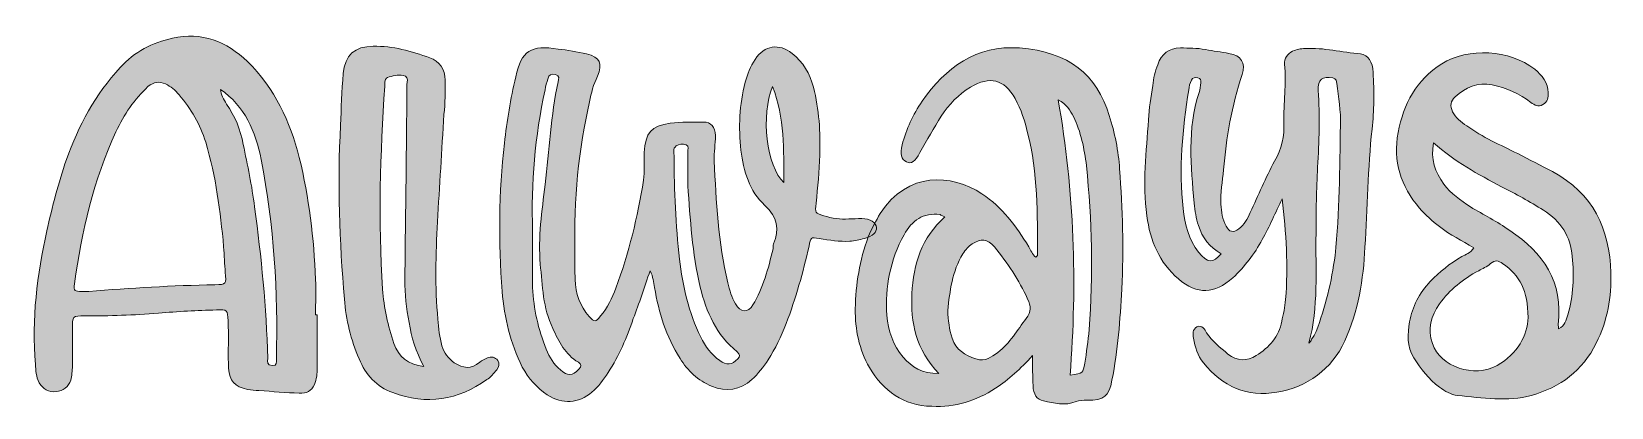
# Model space of a CAD drawing. Header units: inches. Extents: x 224 to 856, y -928 to -150.
# Drawn here: x 338.4 to 741, y -246.1 to -150.5 of the extents above; entities that cross this region are included whole.
import ezdxf

# ---------------------------------------------------------------- set-up
doc = ezdxf.new("R2010")
doc.units = ezdxf.units.IN
doc.header["$MEASUREMENT"] = 0
doc.layers.add('Layer 1', color=7, linetype='Continuous')

# ---------------------------------------------------------------- blocks, each defined once
blk = doc.blocks.new('block 7')
at = {"layer": 'Layer 1', "true_color": 0x040404}
h = blk.add_hatch(color=18, dxfattribs=at)
h.dxf.hatch_style = 2
edge = h.paths.add_edge_path()
edge.add_spline(control_points=[(411.2, -236.14), (411.2, -237.53), (411.06, -238.92), (410.5, -240.3), (409.67, -241.97), (408.56, -242.66), (406.62, -242.52), (403.29, -242.38), (399.83, -242.11), (396.36, -241.83), (395.39, -241.83), (394.42, -241.69), (393.45, -241.55), (390.12, -240.86), (388.87, -239.47), (388.59, -236.14), (388.46, -232.82), (388.59, -229.63), (388.59, -226.44), (388.46, -225.61), (388.46, -224.91), (388.46, -224.08), (388.32, -221.31), (388.32, -221.17), (385.54, -221.31), (380.55, -221.45), (375.7, -221.72), (370.71, -222.14), (364.47, -222.69), (358.23, -222.83), (351.99, -222.83), (348.8, -222.83), (348.8, -222.83), (348.8, -226.3), (348.8, -229.35), (348.8, -232.54), (348.8, -235.59), (348.8, -236.84), (348.66, -238.09), (348.39, -239.19), (347.83, -240.86), (346.44, -241.97), (344.64, -242.11), (342.7, -242.38), (341.31, -241.41), (340.34, -239.89), (339.51, -238.36), (339.51, -236.7), (339.37, -235.17), (338.4, -223.66), (339.79, -212.3), (342.29, -201.2), (343.67, -195.1), (345.2, -189), (347.28, -183.04), (350.33, -174.44), (354.63, -166.4), (361, -159.61), (364.61, -155.59), (369.18, -153.23), (374.31, -152.12), (381.8, -150.46), (388.04, -152.95), (393.45, -158.08), (400.38, -164.88), (404.26, -173.33), (406.62, -182.49), (409.12, -192.75), (410.36, -203.14), (410.78, -213.54), (410.92, -216.59), (410.78, -219.51), (410.78, -222.56), (410.92, -222.56), (411.06, -222.56), (411.2, -222.56), (411.2, -227.13), (411.2, -231.57), (411.2, -236.14)], knot_values=[0, 0, 0, 0, 1, 1, 1, 2, 2, 2, 3, 3, 3, 4, 4, 4, 5, 5, 5, 6, 6, 6, 7, 7, 7, 8, 8, 8, 9, 9, 9, 10, 10, 10, 11, 11, 11, 12, 12, 12, 13, 13, 13, 14, 14, 14, 15, 15, 15, 16, 16, 16, 17, 17, 17, 18, 18, 18, 19, 19, 19, 20, 20, 20, 21, 21, 21, 22, 22, 22, 23, 23, 23, 24, 24, 24, 25, 25, 25, 26, 26, 26, 26], degree=3, periodic=1)
edge = h.paths.add_edge_path()
edge.add_spline(control_points=[(387.76, -211.74), (387.62, -209.8), (387.49, -207.44), (387.35, -205.22), (386.52, -196.21), (385.41, -187.34), (382.77, -178.6), (381.38, -174.03), (379.03, -170.15), (375.98, -166.54), (375.01, -165.29), (373.9, -164.46), (372.51, -163.77), (370.85, -163.07), (369.6, -163.21), (368.07, -164.46), (364.61, -167.65), (361.97, -171.53), (359.89, -175.97), (354.21, -188.17), (351.16, -201.34), (349.36, -214.65), (349.08, -216.59), (349.36, -216.59), (351.3, -216.59), (351.85, -216.59), (352.41, -216.59), (352.96, -216.59), (363.64, -215.76), (374.31, -215.07), (385.13, -214.93), (388.04, -214.79), (388.04, -214.79), (387.76, -211.74)], knot_values=[0, 0, 0, 0, 1, 1, 1, 2, 2, 2, 3, 3, 3, 4, 4, 4, 5, 5, 5, 6, 6, 6, 7, 7, 7, 8, 8, 8, 9, 9, 9, 10, 10, 10, 11, 11, 11, 11], degree=3, periodic=1)
edge = h.paths.add_edge_path()
edge.add_spline(control_points=[(400.8, -233.79), (401.21, -216.73), (400.24, -199.82), (396.91, -183.04), (395.53, -175.83), (392.75, -169.45), (386.52, -165.15), (386.65, -166.54), (387.35, -167.65), (388.04, -168.9), (390.26, -171.95), (391.64, -175.41), (392.34, -179.16), (393.45, -184.43), (394.56, -189.7), (395.25, -195.1), (396.91, -207.86), (398.3, -220.61), (398.58, -233.65), (398.58, -234.48), (398.3, -235.45), (399.69, -235.45), (401.07, -235.59), (400.8, -234.62), (400.8, -233.79)], knot_values=[0, 0, 0, 0, 1, 1, 1, 2, 2, 2, 3, 3, 3, 4, 4, 4, 5, 5, 5, 6, 6, 6, 7, 7, 7, 8, 8, 8, 8], degree=3, periodic=1)
h = blk.add_hatch(color=18, dxfattribs=at)
h.dxf.hatch_style = 2
edge = h.paths.add_edge_path()
edge.add_spline(control_points=[(441.84, -198.85), (441.42, -207.17), (441.14, -215.48), (441.98, -223.66), (442.11, -226.02), (442.39, -228.24), (442.95, -230.46), (443.5, -232.26), (444.61, -233.65), (446.13, -234.76), (448.35, -236.14), (450.43, -236.56), (452.65, -234.62), (453.21, -234.2), (453.9, -233.79), (454.59, -233.51), (455.56, -233.23), (456.53, -233.23), (457.23, -234.2), (457.78, -235.03), (457.5, -235.87), (456.95, -236.56), (456.12, -237.53), (455.42, -238.5), (454.45, -239.06), (447.11, -244.32), (439.06, -245.57), (430.47, -242.38), (426.31, -240.86), (423.53, -237.81), (421.87, -233.79), (419.79, -228.93), (418.54, -223.8), (418.13, -218.54), (416.88, -203.84), (416.32, -189.14), (417.16, -174.31), (417.3, -170.01), (417.43, -165.57), (417.85, -161.13), (418.27, -156.42), (420.76, -154.2), (425.48, -154.2), (430.47, -154.06), (435.18, -155.45), (439.9, -157.11), (442.39, -157.94), (443.78, -160.02), (443.78, -162.8), (443.92, -165.71), (443.78, -168.62), (443.5, -171.53), (442.95, -180.68), (442.39, -189.83), (441.84, -198.85)], knot_values=[0, 0, 0, 0, 1, 1, 1, 2, 2, 2, 3, 3, 3, 4, 4, 4, 5, 5, 5, 6, 6, 6, 7, 7, 7, 8, 8, 8, 9, 9, 9, 10, 10, 10, 11, 11, 11, 12, 12, 12, 13, 13, 13, 14, 14, 14, 15, 15, 15, 16, 16, 16, 17, 17, 17, 18, 18, 18, 18], degree=3, periodic=1)
edge = h.paths.add_edge_path()
edge.add_spline(control_points=[(434.63, -224.5), (433.93, -220.89), (433.52, -217.29), (433.52, -213.68), (433.66, -202.31), (433.79, -191.08), (433.93, -179.71), (433.93, -174.44), (434.07, -169.18), (434.07, -163.91), (434.07, -163.21), (434.49, -162.24), (433.66, -161.83), (432.27, -161.27), (430.88, -161.69), (429.5, -161.97), (428.25, -162.24), (428.53, -163.49), (428.39, -164.32), (427.28, -181.52), (426.72, -198.71), (427.83, -216.04), (428.25, -220.75), (429.22, -225.33), (430.74, -229.9), (431.99, -233.23), (434.21, -235.17), (438.37, -235.73), (436.29, -231.85), (435.18, -228.24), (434.63, -224.5)], knot_values=[0, 0, 0, 0, 1, 1, 1, 2, 2, 2, 3, 3, 3, 4, 4, 4, 5, 5, 5, 6, 6, 6, 7, 7, 7, 8, 8, 8, 9, 9, 9, 10, 10, 10, 10], degree=3, periodic=1)
h = blk.add_hatch(color=18, dxfattribs=at)
h.dxf.hatch_style = 2
edge = h.paths.add_edge_path()
edge.add_spline(control_points=[(491.75, -223.53), (490.09, -228.38), (488.15, -232.95), (485.37, -237.25), (484.13, -239.06), (482.88, -240.86), (481.21, -242.25), (477.75, -245.16), (473.73, -245.43), (469.84, -242.94), (467.21, -241.14), (464.99, -238.78), (463.47, -235.87), (460.42, -229.77), (458.89, -223.39), (458.34, -216.59), (457.37, -203.98), (457.5, -191.5), (458.89, -178.88), (459.58, -173.2), (460.42, -167.65), (461.8, -161.97), (463.19, -155.31), (465.69, -153.79), (472.62, -154.89), (474.98, -155.17), (477.47, -155.59), (479.83, -156.14), (483.29, -156.97), (483.99, -158.64), (482.6, -161.83), (480.66, -165.99), (480.24, -170.56), (479.27, -175), (476.78, -187.75), (476.64, -200.65), (476.92, -213.54), (477.05, -217.15), (478.16, -220.34), (480.52, -222.97), (481.91, -224.5), (482.19, -224.5), (483.43, -222.83), (485.24, -220.75), (486.34, -218.26), (487.32, -215.76), (490.64, -206.89), (492.86, -197.6), (494.39, -188.31), (494.66, -185.95), (494.53, -183.59), (494.53, -181.24), (494.8, -176.25), (496.33, -174.44), (501.18, -173.75), (503.95, -173.47), (506.87, -173.47), (509.64, -173.47), (511.58, -173.47), (512.69, -174.72), (512.69, -176.94), (512.69, -179.02), (512.27, -181.24), (512.41, -183.32), (512.83, -193.72), (513.38, -204.12), (515.88, -214.38), (516.29, -216.32), (516.85, -218.12), (517.82, -219.78), (519.07, -222), (521.01, -222.14), (522.26, -220.06), (524.89, -215.62), (526.14, -210.77), (527.39, -205.78), (527.39, -205.36), (527.39, -204.95), (527.52, -204.53), (528.91, -200.79), (528.63, -197.74), (525.31, -194.69), (521.28, -191.08), (519.9, -185.95), (519.2, -180.68), (518.51, -174.86), (518.79, -169.04), (520.31, -163.35), (520.87, -161.27), (521.56, -159.33), (522.81, -157.53), (525.17, -153.92), (528.91, -153.37), (532.24, -156), (535.01, -158.22), (536.81, -161.13), (537.65, -164.6), (539.17, -170.28), (539.45, -176.11), (539.31, -181.93), (539.17, -185.95), (538.76, -190.11), (538.34, -194.13), (538.06, -196.63), (538.06, -196.63), (540.28, -197.32), (542.36, -198.02), (544.58, -198.29), (546.66, -198.15), (547.77, -198.15), (548.88, -198.02), (549.99, -198.02), (552.2, -198.15), (553.59, -198.99), (553.73, -200.37), (553.87, -201.48), (552.76, -202.59), (550.68, -203.14), (549.43, -203.42), (548.18, -203.7), (546.94, -203.84), (544.3, -203.98), (541.8, -203.56), (539.17, -203.14), (536.95, -202.73), (536.95, -202.87), (536.54, -205.09), (535.01, -211.74), (533.21, -218.4), (530.71, -224.77), (529.47, -228.1), (527.94, -231.15), (526.14, -234.06), (524.89, -235.87), (523.64, -237.53), (521.98, -239.06), (518.93, -241.69), (515.6, -242.25), (511.72, -240.72), (508.25, -239.33), (505.62, -236.84), (503.68, -233.65), (500.07, -228.1), (498.27, -222), (497.16, -215.62), (496.88, -214.24), (496.88, -212.99), (496.05, -211.33), (494.53, -215.62), (493.28, -219.64), (491.75, -223.53)], knot_values=[0, 0, 0, 0, 1, 1, 1, 2, 2, 2, 3, 3, 3, 4, 4, 4, 5, 5, 5, 6, 6, 6, 7, 7, 7, 8, 8, 8, 9, 9, 9, 10, 10, 10, 11, 11, 11, 12, 12, 12, 13, 13, 13, 14, 14, 14, 15, 15, 15, 16, 16, 16, 17, 17, 17, 18, 18, 18, 19, 19, 19, 20, 20, 20, 21, 21, 21, 22, 22, 22, 23, 23, 23, 24, 24, 24, 25, 25, 25, 26, 26, 26, 27, 27, 27, 28, 28, 28, 29, 29, 29, 30, 30, 30, 31, 31, 31, 32, 32, 32, 33, 33, 33, 34, 34, 34, 35, 35, 35, 36, 36, 36, 37, 37, 37, 38, 38, 38, 39, 39, 39, 40, 40, 40, 41, 41, 41, 42, 42, 42, 43, 43, 43, 44, 44, 44, 45, 45, 45, 46, 46, 46, 47, 47, 47, 48, 48, 48, 49, 49, 49, 50, 50, 50, 50], degree=3, periodic=1)
edge = h.paths.add_edge_path()
edge.add_spline(control_points=[(466.1, -215.62), (466.38, -221.03), (467.49, -226.3), (469.57, -231.29), (470.4, -233.37), (471.51, -235.17), (473.17, -236.56), (474.98, -238.22), (476.22, -238.09), (477.89, -236.42), (478.58, -235.73), (478.58, -235.17), (477.75, -234.62), (474.42, -232.68), (472.76, -229.35), (471.23, -226.02), (468.74, -220.75), (468.6, -215.21), (468.04, -209.66), (467.49, -202.87), (468.46, -196.07), (469.29, -189.42), (470.4, -180.68), (470.68, -171.81), (472.62, -163.21), (472.76, -162.38), (473.03, -161.69), (471.92, -161.41), (470.95, -161.13), (470.26, -161.41), (469.98, -162.52), (469.71, -163.35), (469.43, -164.32), (469.29, -165.29), (466.66, -177.08), (465.69, -189), (466.1, -201.2), (466.1, -206.06), (465.96, -210.77), (466.1, -215.62)], knot_values=[0, 0, 0, 0, 1, 1, 1, 2, 2, 2, 3, 3, 3, 4, 4, 4, 5, 5, 5, 6, 6, 6, 7, 7, 7, 8, 8, 8, 9, 9, 9, 10, 10, 10, 11, 11, 11, 12, 12, 12, 13, 13, 13, 13], degree=3, periodic=1)
edge = h.paths.add_edge_path()
edge.add_spline(control_points=[(505.62, -181.24), (505.62, -180.54), (506.17, -179.57), (505.2, -179.3), (504.37, -179.02), (503.4, -179.02), (502.71, -179.57), (501.73, -180.27), (502.15, -181.38), (502.15, -182.21), (502.15, -190.94), (502.57, -199.68), (503.54, -208.41), (504.37, -215.21), (505.89, -222), (508.94, -228.24), (510.19, -230.6), (511.58, -232.68), (513.8, -234.2), (515.46, -235.45), (516.99, -235.31), (518.37, -233.79), (519.07, -233.09), (518.93, -232.68), (518.23, -231.98), (512.97, -227.69), (510.33, -221.86), (508.81, -215.48), (506.73, -206.89), (506.31, -198.15), (505.62, -189.7), (505.62, -186.65), (505.62, -183.87), (505.62, -181.24)], knot_values=[0, 0, 0, 0, 1, 1, 1, 2, 2, 2, 3, 3, 3, 4, 4, 4, 5, 5, 5, 6, 6, 6, 7, 7, 7, 8, 8, 8, 9, 9, 9, 10, 10, 10, 11, 11, 11, 11], degree=3, periodic=1)
edge = h.paths.add_edge_path()
edge.add_spline(control_points=[(530.16, -188.86), (530.02, -180.54), (530.44, -172.5), (527.25, -164.46), (524.2, -171.53), (525.72, -184.98), (530.16, -188.86)], knot_values=[0, 0, 0, 0, 1, 1, 1, 2, 2, 2, 2], degree=3, periodic=1)
h = blk.add_hatch(color=18, dxfattribs=at)
h.dxf.hatch_style = 2
edge = h.paths.add_edge_path()
edge.add_spline(control_points=[(584.09, -241.27), (579.1, -244.46), (573.83, -246.13), (567.87, -245.85), (560.52, -245.71), (555.53, -241.97), (551.93, -236), (549.29, -231.43), (548.32, -226.3), (548.32, -221.03), (548.46, -214.79), (549.43, -208.69), (551.65, -202.73), (552.48, -200.65), (553.59, -198.57), (554.7, -196.77), (561.77, -185.95), (572.72, -186.65), (580.63, -191.77), (585.76, -195.1), (589.36, -200.09), (592.55, -205.22), (593.11, -206.2), (593.38, -207.17), (594.35, -207.86), (594.49, -207.72), (594.77, -207.58), (594.77, -207.44), (594.77, -196.91), (594.91, -186.51), (592.27, -176.25), (591.58, -173.2), (590.61, -170.28), (589.09, -167.51), (586.17, -162.52), (582.71, -161.69), (577.72, -164.6), (574.66, -166.4), (572.17, -169.04), (570.23, -171.95), (568.43, -175), (566.62, -178.05), (564.82, -181.24), (563.57, -183.59), (562.6, -184.29), (561.35, -183.59), (560.11, -183.04), (559.69, -181.52), (560.25, -179.3), (561.35, -175.28), (563.02, -171.53), (565.38, -168.2), (571.34, -159.61), (579.24, -153.79), (590.19, -154.62), (602.81, -155.59), (609.88, -161.41), (613.07, -171.81), (614.46, -176.25), (615.43, -180.82), (615.71, -185.4), (616.4, -195.66), (616.82, -205.78), (616.26, -216.04), (615.84, -223.8), (615.29, -231.57), (613.76, -239.19), (612.93, -243.35), (611.82, -244.32), (607.39, -244.32), (606.42, -244.32), (605.45, -244.32), (604.61, -244.6), (601.7, -245.85), (599.07, -245.02), (596.3, -244.46), (594.63, -244.19), (593.66, -242.8), (593.66, -240.58), (593.52, -238.22), (593.52, -235.87), (593.52, -232.95), (590.47, -236.28), (587.42, -239.06), (584.09, -241.27)], knot_values=[0, 0, 0, 0, 1, 1, 1, 2, 2, 2, 3, 3, 3, 4, 4, 4, 5, 5, 5, 6, 6, 6, 7, 7, 7, 8, 8, 8, 9, 9, 9, 10, 10, 10, 11, 11, 11, 12, 12, 12, 13, 13, 13, 14, 14, 14, 15, 15, 15, 16, 16, 16, 17, 17, 17, 18, 18, 18, 19, 19, 19, 20, 20, 20, 21, 21, 21, 22, 22, 22, 23, 23, 23, 24, 24, 24, 25, 25, 25, 26, 26, 26, 27, 27, 27, 28, 28, 28, 28], degree=3, periodic=1)
edge = h.paths.add_edge_path()
edge.add_spline(control_points=[(562.74, -217.15), (563.16, -209.66), (565.24, -202.87), (571.2, -197.6), (570.51, -197.32), (570.23, -197.18), (569.95, -197.04), (565.65, -196.49), (562.74, -198.57), (560.8, -202.17), (557.2, -208.55), (555.95, -215.48), (556.36, -222.69), (556.64, -226.58), (558.03, -230.32), (560.52, -233.37), (562.74, -235.87), (565.38, -237.53), (569.67, -237.53), (563.71, -231.43), (562.46, -224.5), (562.74, -217.15)], knot_values=[0, 0, 0, 0, 1, 1, 1, 2, 2, 2, 3, 3, 3, 4, 4, 4, 5, 5, 5, 6, 6, 6, 7, 7, 7, 7], degree=3, periodic=1)
edge = h.paths.add_edge_path()
edge.add_spline(control_points=[(573, -228.52), (573.97, -231.57), (576.33, -232.82), (579.1, -233.79), (581.6, -234.62), (582.98, -233.23), (584.65, -232.12), (587.84, -229.77), (589.64, -226.44), (591.86, -223.53), (593.24, -221.72), (593.11, -220.34), (592.27, -218.54), (590.06, -213.68), (587.14, -209.38), (583.82, -205.22), (582.01, -203.28), (580.35, -203.01), (578.13, -204.53), (577.16, -205.09), (576.47, -206.06), (575.77, -207.03), (573, -211.46), (572.45, -216.59), (571.89, -221.45), (572.03, -223.94), (572.31, -226.3), (573, -228.52)], knot_values=[0, 0, 0, 0, 1, 1, 1, 2, 2, 2, 3, 3, 3, 4, 4, 4, 5, 5, 5, 6, 6, 6, 7, 7, 7, 8, 8, 8, 9, 9, 9, 9], degree=3, periodic=1)
edge = h.paths.add_edge_path()
edge.add_spline(control_points=[(603.09, -237.95), (606.42, -237.39), (606.42, -237.39), (606.83, -234.9), (607.25, -232.12), (607.66, -229.21), (607.94, -226.3), (609.05, -212.43), (608.64, -198.43), (607.25, -184.57), (606.69, -180.27), (605.86, -175.97), (603.92, -172.09), (603.09, -170.56), (602.26, -168.9), (600.04, -167.79), (604.2, -191.22), (604.89, -214.51), (603.09, -237.95)], knot_values=[0, 0, 0, 0, 1, 1, 1, 2, 2, 2, 3, 3, 3, 4, 4, 4, 5, 5, 5, 6, 6, 6, 6], degree=3, periodic=1)
h = blk.add_hatch(color=18, dxfattribs=at)
h.dxf.hatch_style = 2
edge = h.paths.add_edge_path()
edge.add_spline(control_points=[(652.03, -203.42), (650.09, -207.03), (647.6, -210.35), (644.55, -213.13), (639.83, -217.29), (635.53, -217.56), (630.68, -213.41), (625.83, -209.25), (623.47, -203.7), (622.64, -197.32), (621.53, -189.14), (622.5, -180.96), (623.06, -172.92), (623.19, -170.01), (623.75, -167.1), (624.16, -164.18), (624.3, -162.38), (624.72, -160.58), (625.41, -158.91), (626.38, -156.14), (628.19, -154.62), (631.24, -154.62), (633.32, -154.62), (635.4, -154.62), (637.61, -155.03), (639.55, -155.45), (641.63, -155.59), (643.58, -156), (646.76, -156.56), (647.87, -158.36), (646.9, -161.41), (644.27, -169.31), (642.88, -177.49), (642.19, -185.67), (641.91, -188.59), (641.36, -191.5), (641.5, -194.41), (641.63, -196.35), (641.91, -198.29), (642.88, -199.96), (643.58, -201.48), (644.69, -201.76), (646.07, -200.65), (647.46, -199.68), (648.29, -198.15), (648.98, -196.49), (651.06, -192.19), (652.87, -187.62), (655.22, -183.46), (657.02, -180.27), (657.72, -177.08), (657.58, -173.61), (657.44, -168.76), (658.27, -163.77), (657.72, -158.78), (657.58, -157.25), (658.55, -156.14), (659.8, -155.45), (660.77, -155.03), (661.88, -154.76), (662.99, -154.76), (667.7, -154.48), (672.41, -155.73), (677.13, -156.14), (679.07, -156.42), (680.18, -158.08), (680.32, -160.86), (680.6, -165.71), (680.6, -170.56), (680.04, -175.28), (678.93, -185.26), (678.93, -195.38), (678.24, -205.36), (677.82, -213.54), (676.58, -221.59), (673.11, -229.21), (669.78, -236.42), (663.54, -241), (655.78, -242.25), (648.29, -243.63), (641.91, -240.86), (637.06, -234.76), (635.53, -232.95), (634.98, -230.74), (634.56, -228.52), (634.29, -227.41), (634.29, -226.3), (635.4, -225.61), (636.78, -225.05), (637.48, -226.3), (637.89, -227.13), (639.28, -229.35), (641.36, -230.88), (643.3, -232.54), (645.66, -234.48), (648.15, -234.34), (650.51, -232.95), (653.84, -230.88), (656.33, -228.1), (657.02, -224.22), (657.44, -222.42), (657.86, -220.61), (658, -218.67), (658.69, -210.22), (658.13, -201.62), (657.16, -193.02), (655.36, -196.49), (653.98, -200.09), (652.03, -203.42)], knot_values=[0, 0, 0, 0, 1, 1, 1, 2, 2, 2, 3, 3, 3, 4, 4, 4, 5, 5, 5, 6, 6, 6, 7, 7, 7, 8, 8, 8, 9, 9, 9, 10, 10, 10, 11, 11, 11, 12, 12, 12, 13, 13, 13, 14, 14, 14, 15, 15, 15, 16, 16, 16, 17, 17, 17, 18, 18, 18, 19, 19, 19, 20, 20, 20, 21, 21, 21, 22, 22, 22, 23, 23, 23, 24, 24, 24, 25, 25, 25, 26, 26, 26, 27, 27, 27, 28, 28, 28, 29, 29, 29, 30, 30, 30, 31, 31, 31, 32, 32, 32, 33, 33, 33, 34, 34, 34, 35, 35, 35, 36, 36, 36, 36], degree=3, periodic=1)
edge = h.paths.add_edge_path()
edge.add_spline(control_points=[(635.81, -199.82), (635.12, -198.02), (634.98, -196.07), (634.7, -194.13), (633.87, -184.7), (632.9, -175.28), (635.95, -165.99), (636.23, -165.15), (636.23, -164.32), (636.37, -163.49), (636.51, -162.8), (636.23, -162.38), (635.67, -162.24), (634.98, -162.1), (634.29, -162.1), (634.01, -162.8), (633.59, -163.63), (633.45, -164.46), (633.32, -165.29), (631.79, -175.28), (630.68, -185.4), (631.93, -195.52), (632.34, -199.54), (633.32, -203.42), (635.81, -206.61), (638.17, -209.52), (639.42, -209.38), (641.63, -207.03), (638.58, -205.36), (636.78, -202.87), (635.81, -199.82)], knot_values=[0, 0, 0, 0, 1, 1, 1, 2, 2, 2, 3, 3, 3, 4, 4, 4, 5, 5, 5, 6, 6, 6, 7, 7, 7, 8, 8, 8, 9, 9, 9, 10, 10, 10, 10], degree=3, periodic=1)
edge = h.paths.add_edge_path()
edge.add_spline(control_points=[(664.65, -228.8), (665.07, -228.1), (665.48, -227.55), (665.76, -226.85), (668.12, -220.61), (669.78, -214.1), (670.61, -207.44), (671.86, -196.49), (671.72, -185.4), (672, -174.31), (672.14, -170.7), (671.44, -167.23), (671.03, -163.63), (671.03, -163.07), (670.89, -162.52), (670.06, -162.24), (667.42, -161.69), (666.18, -162.66), (666.31, -165.43), (666.73, -171.95), (666.59, -178.47), (666.18, -184.98), (665.9, -190.67), (665.76, -196.21), (665.76, -201.76), (665.62, -211.19), (666.45, -220.48), (663.96, -229.77), (664.23, -229.49), (664.51, -229.21), (664.65, -228.8)], knot_values=[0, 0, 0, 0, 1, 1, 1, 2, 2, 2, 3, 3, 3, 4, 4, 4, 5, 5, 5, 6, 6, 6, 7, 7, 7, 8, 8, 8, 9, 9, 9, 10, 10, 10, 10], degree=3, periodic=1)
h = blk.add_hatch(color=18, dxfattribs=at)
h.dxf.hatch_style = 2
edge = h.paths.add_edge_path()
edge.add_spline(control_points=[(697.23, -200.09), (695.43, -198.71), (693.63, -197.18), (692.1, -195.38), (687.39, -189.83), (685.31, -183.46), (686.7, -176.11), (688.08, -168.9), (691.27, -162.8), (697.79, -158.64), (704.58, -154.48), (715.12, -155.03), (721.5, -160.02), (723.44, -161.55), (724.83, -163.49), (724.96, -165.99), (724.96, -167.23), (724.83, -168.34), (723.58, -169.04), (722.33, -169.73), (721.5, -169.18), (720.53, -168.48), (717.62, -166.26), (714.29, -164.74), (710.68, -164.04), (706.94, -163.35), (703.89, -164.6), (701.26, -167.1), (700.01, -168.2), (699.87, -169.31), (700.56, -170.84), (701.39, -172.36), (702.64, -173.47), (704.17, -174.44), (708.19, -177.36), (712.76, -179.3), (717.2, -181.52), (720.11, -183.04), (723.16, -184.57), (726.07, -186.09), (736.33, -191.64), (740.63, -200.65), (740.91, -211.88), (741.05, -217.98), (740.08, -224.08), (737.17, -229.77), (733.7, -236.84), (728.01, -241), (720.67, -243.08), (714.57, -244.74), (708.19, -243.77), (701.81, -243.08), (700.15, -242.94), (698.62, -241.97), (697.23, -241), (694.46, -238.92), (692.38, -236.28), (690.72, -233.51), (688.91, -230.6), (689.05, -227.41), (689.61, -224.36), (690.3, -220.48), (692.1, -217.01), (694.88, -214.1), (697.23, -211.6), (699.87, -209.52), (702.92, -207.72), (703.89, -207.17), (705.14, -206.89), (705.97, -205.5), (702.92, -203.7), (699.87, -202.17), (697.23, -200.09)], knot_values=[0, 0, 0, 0, 1, 1, 1, 2, 2, 2, 3, 3, 3, 4, 4, 4, 5, 5, 5, 6, 6, 6, 7, 7, 7, 8, 8, 8, 9, 9, 9, 10, 10, 10, 11, 11, 11, 12, 12, 12, 13, 13, 13, 14, 14, 14, 15, 15, 15, 16, 16, 16, 17, 17, 17, 18, 18, 18, 19, 19, 19, 20, 20, 20, 21, 21, 21, 22, 22, 22, 23, 23, 23, 24, 24, 24, 24], degree=3, periodic=1)
edge = h.paths.add_edge_path()
edge.add_spline(control_points=[(713.32, -209.52), (712.21, -208.69), (711.38, -208.55), (710.27, -209.52), (709.3, -210.35), (708.19, -210.77), (707.22, -211.33), (703.2, -213.41), (699.87, -216.18), (697.23, -219.78), (695.02, -222.83), (694.18, -226.16), (695.43, -229.9), (697.37, -235.73), (706.11, -238.78), (711.93, -235.45), (717.2, -232.4), (719.69, -227.82), (719.83, -223.25), (719.69, -216.32), (717.75, -212.57), (713.32, -209.52)], knot_values=[0, 0, 0, 0, 1, 1, 1, 2, 2, 2, 3, 3, 3, 4, 4, 4, 5, 5, 5, 6, 6, 6, 7, 7, 7, 7], degree=3, periodic=1)
edge = h.paths.add_edge_path()
edge.add_spline(control_points=[(698.34, -189.28), (700.15, -191.64), (702.64, -193.44), (705.14, -195.1), (708.47, -197.04), (711.93, -198.85), (715.12, -201.07), (723.72, -206.75), (728.85, -214.24), (727.46, -225.05), (727.46, -225.33), (727.6, -225.75), (727.6, -226.16), (729.12, -225.33), (729.54, -223.94), (729.96, -222.56), (731.34, -217.7), (731.62, -212.71), (731.07, -207.72), (730.65, -202.59), (728.15, -198.71), (723.72, -195.93), (720.25, -193.72), (716.65, -191.77), (713.04, -189.97), (707.08, -186.78), (701.12, -183.59), (695.71, -178.74), (694.88, -182.9), (696.12, -186.23), (698.34, -189.28)], knot_values=[0, 0, 0, 0, 1, 1, 1, 2, 2, 2, 3, 3, 3, 4, 4, 4, 5, 5, 5, 6, 6, 6, 7, 7, 7, 8, 8, 8, 9, 9, 9, 10, 10, 10, 10], degree=3, periodic=1)
at = {"layer": 'Layer 1', "lineweight": 0}
for points, knots in [([(411.2, -236.14), (411.2, -237.53), (411.06, -238.92), (410.5, -240.3), (409.67, -241.97), (408.56, -242.66), (406.62, -242.52), (403.29, -242.38), (399.83, -242.11), (396.36, -241.83), (395.39, -241.83), (394.42, -241.69), (393.45, -241.55), (390.12, -240.86), (388.87, -239.47), (388.59, -236.14), (388.46, -232.82), (388.59, -229.63), (388.59, -226.44), (388.46, -225.61), (388.46, -224.91), (388.46, -224.08), (388.32, -221.31), (388.32, -221.17), (385.54, -221.31), (380.55, -221.45), (375.7, -221.72), (370.71, -222.14), (364.47, -222.69), (358.23, -222.83), (351.99, -222.83), (348.8, -222.83), (348.8, -222.83), (348.8, -226.3), (348.8, -229.35), (348.8, -232.54), (348.8, -235.59), (348.8, -236.84), (348.66, -238.09), (348.39, -239.19), (347.83, -240.86), (346.44, -241.97), (344.64, -242.11), (342.7, -242.38), (341.31, -241.41), (340.34, -239.89), (339.51, -238.36), (339.51, -236.7), (339.37, -235.17), (338.4, -223.66), (339.79, -212.3), (342.29, -201.2), (343.67, -195.1), (345.2, -189), (347.28, -183.04), (350.33, -174.44), (354.63, -166.4), (361, -159.61), (364.61, -155.59), (369.18, -153.23), (374.31, -152.12), (381.8, -150.46), (388.04, -152.95), (393.45, -158.08), (400.38, -164.88), (404.26, -173.33), (406.62, -182.49), (409.12, -192.75), (410.36, -203.14), (410.78, -213.54), (410.92, -216.59), (410.78, -219.51), (410.78, -222.56), (410.92, -222.56), (411.06, -222.56), (411.2, -222.56), (411.2, -227.13), (411.2, -231.57), (411.2, -236.14)], [0, 0, 0, 0, 1, 1, 1, 2, 2, 2, 3, 3, 3, 4, 4, 4, 5, 5, 5, 6, 6, 6, 7, 7, 7, 8, 8, 8, 9, 9, 9, 10, 10, 10, 11, 11, 11, 12, 12, 12, 13, 13, 13, 14, 14, 14, 15, 15, 15, 16, 16, 16, 17, 17, 17, 18, 18, 18, 19, 19, 19, 20, 20, 20, 21, 21, 21, 22, 22, 22, 23, 23, 23, 24, 24, 24, 25, 25, 25, 26, 26, 26, 26]), ([(441.84, -198.85), (441.42, -207.17), (441.14, -215.48), (441.98, -223.66), (442.11, -226.02), (442.39, -228.24), (442.95, -230.46), (443.5, -232.26), (444.61, -233.65), (446.13, -234.76), (448.35, -236.14), (450.43, -236.56), (452.65, -234.62), (453.21, -234.2), (453.9, -233.79), (454.59, -233.51), (455.56, -233.23), (456.53, -233.23), (457.23, -234.2), (457.78, -235.03), (457.5, -235.87), (456.95, -236.56), (456.12, -237.53), (455.42, -238.5), (454.45, -239.06), (447.11, -244.32), (439.06, -245.57), (430.47, -242.38), (426.31, -240.86), (423.53, -237.81), (421.87, -233.79), (419.79, -228.93), (418.54, -223.8), (418.13, -218.54), (416.88, -203.84), (416.32, -189.14), (417.16, -174.31), (417.3, -170.01), (417.43, -165.57), (417.85, -161.13), (418.27, -156.42), (420.76, -154.2), (425.48, -154.2), (430.47, -154.06), (435.18, -155.45), (439.9, -157.11), (442.39, -157.94), (443.78, -160.02), (443.78, -162.8), (443.92, -165.71), (443.78, -168.62), (443.5, -171.53), (442.95, -180.68), (442.39, -189.83), (441.84, -198.85)], [0, 0, 0, 0, 1, 1, 1, 2, 2, 2, 3, 3, 3, 4, 4, 4, 5, 5, 5, 6, 6, 6, 7, 7, 7, 8, 8, 8, 9, 9, 9, 10, 10, 10, 11, 11, 11, 12, 12, 12, 13, 13, 13, 14, 14, 14, 15, 15, 15, 16, 16, 16, 17, 17, 17, 18, 18, 18, 18]), ([(491.75, -223.53), (490.09, -228.38), (488.15, -232.95), (485.37, -237.25), (484.13, -239.06), (482.88, -240.86), (481.21, -242.25), (477.75, -245.16), (473.73, -245.43), (469.84, -242.94), (467.21, -241.14), (464.99, -238.78), (463.47, -235.87), (460.42, -229.77), (458.89, -223.39), (458.34, -216.59), (457.37, -203.98), (457.5, -191.5), (458.89, -178.88), (459.58, -173.2), (460.42, -167.65), (461.8, -161.97), (463.19, -155.31), (465.69, -153.79), (472.62, -154.89), (474.98, -155.17), (477.47, -155.59), (479.83, -156.14), (483.29, -156.97), (483.99, -158.64), (482.6, -161.83), (480.66, -165.99), (480.24, -170.56), (479.27, -175), (476.78, -187.75), (476.64, -200.65), (476.92, -213.54), (477.05, -217.15), (478.16, -220.34), (480.52, -222.97), (481.91, -224.5), (482.19, -224.5), (483.43, -222.83), (485.24, -220.75), (486.34, -218.26), (487.32, -215.76), (490.64, -206.89), (492.86, -197.6), (494.39, -188.31), (494.66, -185.95), (494.53, -183.59), (494.53, -181.24), (494.8, -176.25), (496.33, -174.44), (501.18, -173.75), (503.95, -173.47), (506.87, -173.47), (509.64, -173.47), (511.58, -173.47), (512.69, -174.72), (512.69, -176.94), (512.69, -179.02), (512.27, -181.24), (512.41, -183.32), (512.83, -193.72), (513.38, -204.12), (515.88, -214.38), (516.29, -216.32), (516.85, -218.12), (517.82, -219.78), (519.07, -222), (521.01, -222.14), (522.26, -220.06), (524.89, -215.62), (526.14, -210.77), (527.39, -205.78), (527.39, -205.36), (527.39, -204.95), (527.52, -204.53), (528.91, -200.79), (528.63, -197.74), (525.31, -194.69), (521.28, -191.08), (519.9, -185.95), (519.2, -180.68), (518.51, -174.86), (518.79, -169.04), (520.31, -163.35), (520.87, -161.27), (521.56, -159.33), (522.81, -157.53), (525.17, -153.92), (528.91, -153.37), (532.24, -156), (535.01, -158.22), (536.81, -161.13), (537.65, -164.6), (539.17, -170.28), (539.45, -176.11), (539.31, -181.93), (539.17, -185.95), (538.76, -190.11), (538.34, -194.13), (538.06, -196.63), (538.06, -196.63), (540.28, -197.32), (542.36, -198.02), (544.58, -198.29), (546.66, -198.15), (547.77, -198.15), (548.88, -198.02), (549.99, -198.02), (552.2, -198.15), (553.59, -198.99), (553.73, -200.37), (553.87, -201.48), (552.76, -202.59), (550.68, -203.14), (549.43, -203.42), (548.18, -203.7), (546.94, -203.84), (544.3, -203.98), (541.8, -203.56), (539.17, -203.14), (536.95, -202.73), (536.95, -202.87), (536.54, -205.09), (535.01, -211.74), (533.21, -218.4), (530.71, -224.77), (529.47, -228.1), (527.94, -231.15), (526.14, -234.06), (524.89, -235.87), (523.64, -237.53), (521.98, -239.06), (518.93, -241.69), (515.6, -242.25), (511.72, -240.72), (508.25, -239.33), (505.62, -236.84), (503.68, -233.65), (500.07, -228.1), (498.27, -222), (497.16, -215.62), (496.88, -214.24), (496.88, -212.99), (496.05, -211.33), (494.53, -215.62), (493.28, -219.64), (491.75, -223.53)], [0, 0, 0, 0, 1, 1, 1, 2, 2, 2, 3, 3, 3, 4, 4, 4, 5, 5, 5, 6, 6, 6, 7, 7, 7, 8, 8, 8, 9, 9, 9, 10, 10, 10, 11, 11, 11, 12, 12, 12, 13, 13, 13, 14, 14, 14, 15, 15, 15, 16, 16, 16, 17, 17, 17, 18, 18, 18, 19, 19, 19, 20, 20, 20, 21, 21, 21, 22, 22, 22, 23, 23, 23, 24, 24, 24, 25, 25, 25, 26, 26, 26, 27, 27, 27, 28, 28, 28, 29, 29, 29, 30, 30, 30, 31, 31, 31, 32, 32, 32, 33, 33, 33, 34, 34, 34, 35, 35, 35, 36, 36, 36, 37, 37, 37, 38, 38, 38, 39, 39, 39, 40, 40, 40, 41, 41, 41, 42, 42, 42, 43, 43, 43, 44, 44, 44, 45, 45, 45, 46, 46, 46, 47, 47, 47, 48, 48, 48, 49, 49, 49, 50, 50, 50, 50]), ([(584.09, -241.27), (579.1, -244.46), (573.83, -246.13), (567.87, -245.85), (560.52, -245.71), (555.53, -241.97), (551.93, -236), (549.29, -231.43), (548.32, -226.3), (548.32, -221.03), (548.46, -214.79), (549.43, -208.69), (551.65, -202.73), (552.48, -200.65), (553.59, -198.57), (554.7, -196.77), (561.77, -185.95), (572.72, -186.65), (580.63, -191.77), (585.76, -195.1), (589.36, -200.09), (592.55, -205.22), (593.11, -206.2), (593.38, -207.17), (594.35, -207.86), (594.49, -207.72), (594.77, -207.58), (594.77, -207.44), (594.77, -196.91), (594.91, -186.51), (592.27, -176.25), (591.58, -173.2), (590.61, -170.28), (589.09, -167.51), (586.17, -162.52), (582.71, -161.69), (577.72, -164.6), (574.66, -166.4), (572.17, -169.04), (570.23, -171.95), (568.43, -175), (566.62, -178.05), (564.82, -181.24), (563.57, -183.59), (562.6, -184.29), (561.35, -183.59), (560.11, -183.04), (559.69, -181.52), (560.25, -179.3), (561.35, -175.28), (563.02, -171.53), (565.38, -168.2), (571.34, -159.61), (579.24, -153.79), (590.19, -154.62), (602.81, -155.59), (609.88, -161.41), (613.07, -171.81), (614.46, -176.25), (615.43, -180.82), (615.71, -185.4), (616.4, -195.66), (616.82, -205.78), (616.26, -216.04), (615.84, -223.8), (615.29, -231.57), (613.76, -239.19), (612.93, -243.35), (611.82, -244.32), (607.39, -244.32), (606.42, -244.32), (605.45, -244.32), (604.61, -244.6), (601.7, -245.85), (599.07, -245.02), (596.3, -244.46), (594.63, -244.19), (593.66, -242.8), (593.66, -240.58), (593.52, -238.22), (593.52, -235.87), (593.52, -232.95), (590.47, -236.28), (587.42, -239.06), (584.09, -241.27)], [0, 0, 0, 0, 1, 1, 1, 2, 2, 2, 3, 3, 3, 4, 4, 4, 5, 5, 5, 6, 6, 6, 7, 7, 7, 8, 8, 8, 9, 9, 9, 10, 10, 10, 11, 11, 11, 12, 12, 12, 13, 13, 13, 14, 14, 14, 15, 15, 15, 16, 16, 16, 17, 17, 17, 18, 18, 18, 19, 19, 19, 20, 20, 20, 21, 21, 21, 22, 22, 22, 23, 23, 23, 24, 24, 24, 25, 25, 25, 26, 26, 26, 27, 27, 27, 28, 28, 28, 28]), ([(652.03, -203.42), (650.09, -207.03), (647.6, -210.35), (644.55, -213.13), (639.83, -217.29), (635.53, -217.56), (630.68, -213.41), (625.83, -209.25), (623.47, -203.7), (622.64, -197.32), (621.53, -189.14), (622.5, -180.96), (623.06, -172.92), (623.19, -170.01), (623.75, -167.1), (624.16, -164.18), (624.3, -162.38), (624.72, -160.58), (625.41, -158.91), (626.38, -156.14), (628.19, -154.62), (631.24, -154.62), (633.32, -154.62), (635.4, -154.62), (637.61, -155.03), (639.55, -155.45), (641.63, -155.59), (643.58, -156), (646.76, -156.56), (647.87, -158.36), (646.9, -161.41), (644.27, -169.31), (642.88, -177.49), (642.19, -185.67), (641.91, -188.59), (641.36, -191.5), (641.5, -194.41), (641.63, -196.35), (641.91, -198.29), (642.88, -199.96), (643.58, -201.48), (644.69, -201.76), (646.07, -200.65), (647.46, -199.68), (648.29, -198.15), (648.98, -196.49), (651.06, -192.19), (652.87, -187.62), (655.22, -183.46), (657.02, -180.27), (657.72, -177.08), (657.58, -173.61), (657.44, -168.76), (658.27, -163.77), (657.72, -158.78), (657.58, -157.25), (658.55, -156.14), (659.8, -155.45), (660.77, -155.03), (661.88, -154.76), (662.99, -154.76), (667.7, -154.48), (672.41, -155.73), (677.13, -156.14), (679.07, -156.42), (680.18, -158.08), (680.32, -160.86), (680.6, -165.71), (680.6, -170.56), (680.04, -175.28), (678.93, -185.26), (678.93, -195.38), (678.24, -205.36), (677.82, -213.54), (676.58, -221.59), (673.11, -229.21), (669.78, -236.42), (663.54, -241), (655.78, -242.25), (648.29, -243.63), (641.91, -240.86), (637.06, -234.76), (635.53, -232.95), (634.98, -230.74), (634.56, -228.52), (634.29, -227.41), (634.29, -226.3), (635.4, -225.61), (636.78, -225.05), (637.48, -226.3), (637.89, -227.13), (639.28, -229.35), (641.36, -230.88), (643.3, -232.54), (645.66, -234.48), (648.15, -234.34), (650.51, -232.95), (653.84, -230.88), (656.33, -228.1), (657.02, -224.22), (657.44, -222.42), (657.86, -220.61), (658, -218.67), (658.69, -210.22), (658.13, -201.62), (657.16, -193.02), (655.36, -196.49), (653.98, -200.09), (652.03, -203.42)], [0, 0, 0, 0, 1, 1, 1, 2, 2, 2, 3, 3, 3, 4, 4, 4, 5, 5, 5, 6, 6, 6, 7, 7, 7, 8, 8, 8, 9, 9, 9, 10, 10, 10, 11, 11, 11, 12, 12, 12, 13, 13, 13, 14, 14, 14, 15, 15, 15, 16, 16, 16, 17, 17, 17, 18, 18, 18, 19, 19, 19, 20, 20, 20, 21, 21, 21, 22, 22, 22, 23, 23, 23, 24, 24, 24, 25, 25, 25, 26, 26, 26, 27, 27, 27, 28, 28, 28, 29, 29, 29, 30, 30, 30, 31, 31, 31, 32, 32, 32, 33, 33, 33, 34, 34, 34, 35, 35, 35, 36, 36, 36, 36]), ([(697.23, -200.09), (695.43, -198.71), (693.63, -197.18), (692.1, -195.38), (687.39, -189.83), (685.31, -183.46), (686.7, -176.11), (688.08, -168.9), (691.27, -162.8), (697.79, -158.64), (704.58, -154.48), (715.12, -155.03), (721.5, -160.02), (723.44, -161.55), (724.83, -163.49), (724.96, -165.99), (724.96, -167.23), (724.83, -168.34), (723.58, -169.04), (722.33, -169.73), (721.5, -169.18), (720.53, -168.48), (717.62, -166.26), (714.29, -164.74), (710.68, -164.04), (706.94, -163.35), (703.89, -164.6), (701.26, -167.1), (700.01, -168.2), (699.87, -169.31), (700.56, -170.84), (701.39, -172.36), (702.64, -173.47), (704.17, -174.44), (708.19, -177.36), (712.76, -179.3), (717.2, -181.52), (720.11, -183.04), (723.16, -184.57), (726.07, -186.09), (736.33, -191.64), (740.63, -200.65), (740.91, -211.88), (741.05, -217.98), (740.08, -224.08), (737.17, -229.77), (733.7, -236.84), (728.01, -241), (720.67, -243.08), (714.57, -244.74), (708.19, -243.77), (701.81, -243.08), (700.15, -242.94), (698.62, -241.97), (697.23, -241), (694.46, -238.92), (692.38, -236.28), (690.72, -233.51), (688.91, -230.6), (689.05, -227.41), (689.61, -224.36), (690.3, -220.48), (692.1, -217.01), (694.88, -214.1), (697.23, -211.6), (699.87, -209.52), (702.92, -207.72), (703.89, -207.17), (705.14, -206.89), (705.97, -205.5), (702.92, -203.7), (699.87, -202.17), (697.23, -200.09)], [0, 0, 0, 0, 1, 1, 1, 2, 2, 2, 3, 3, 3, 4, 4, 4, 5, 5, 5, 6, 6, 6, 7, 7, 7, 8, 8, 8, 9, 9, 9, 10, 10, 10, 11, 11, 11, 12, 12, 12, 13, 13, 13, 14, 14, 14, 15, 15, 15, 16, 16, 16, 17, 17, 17, 18, 18, 18, 19, 19, 19, 20, 20, 20, 21, 21, 21, 22, 22, 22, 23, 23, 23, 24, 24, 24, 24]), ([(387.76, -211.74), (387.62, -209.8), (387.49, -207.44), (387.35, -205.22), (386.52, -196.21), (385.41, -187.34), (382.77, -178.6), (381.38, -174.03), (379.03, -170.15), (375.98, -166.54), (375.01, -165.29), (373.9, -164.46), (372.51, -163.77), (370.85, -163.07), (369.6, -163.21), (368.07, -164.46), (364.61, -167.65), (361.97, -171.53), (359.89, -175.97), (354.21, -188.17), (351.16, -201.34), (349.36, -214.65), (349.08, -216.59), (349.36, -216.59), (351.3, -216.59), (351.85, -216.59), (352.41, -216.59), (352.96, -216.59), (363.64, -215.76), (374.31, -215.07), (385.13, -214.93), (388.04, -214.79), (388.04, -214.79), (387.76, -211.74)], [0, 0, 0, 0, 1, 1, 1, 2, 2, 2, 3, 3, 3, 4, 4, 4, 5, 5, 5, 6, 6, 6, 7, 7, 7, 8, 8, 8, 9, 9, 9, 10, 10, 10, 11, 11, 11, 11]), ([(434.63, -224.5), (433.93, -220.89), (433.52, -217.29), (433.52, -213.68), (433.66, -202.31), (433.79, -191.08), (433.93, -179.71), (433.93, -174.44), (434.07, -169.18), (434.07, -163.91), (434.07, -163.21), (434.49, -162.24), (433.66, -161.83), (432.27, -161.27), (430.88, -161.69), (429.5, -161.97), (428.25, -162.24), (428.53, -163.49), (428.39, -164.32), (427.28, -181.52), (426.72, -198.71), (427.83, -216.04), (428.25, -220.75), (429.22, -225.33), (430.74, -229.9), (431.99, -233.23), (434.21, -235.17), (438.37, -235.73), (436.29, -231.85), (435.18, -228.24), (434.63, -224.5)], [0, 0, 0, 0, 1, 1, 1, 2, 2, 2, 3, 3, 3, 4, 4, 4, 5, 5, 5, 6, 6, 6, 7, 7, 7, 8, 8, 8, 9, 9, 9, 10, 10, 10, 10]), ([(466.1, -215.62), (466.38, -221.03), (467.49, -226.3), (469.57, -231.29), (470.4, -233.37), (471.51, -235.17), (473.17, -236.56), (474.98, -238.22), (476.22, -238.09), (477.89, -236.42), (478.58, -235.73), (478.58, -235.17), (477.75, -234.62), (474.42, -232.68), (472.76, -229.35), (471.23, -226.02), (468.74, -220.75), (468.6, -215.21), (468.04, -209.66), (467.49, -202.87), (468.46, -196.07), (469.29, -189.42), (470.4, -180.68), (470.68, -171.81), (472.62, -163.21), (472.76, -162.38), (473.03, -161.69), (471.92, -161.41), (470.95, -161.13), (470.26, -161.41), (469.98, -162.52), (469.71, -163.35), (469.43, -164.32), (469.29, -165.29), (466.66, -177.08), (465.69, -189), (466.1, -201.2), (466.1, -206.06), (465.96, -210.77), (466.1, -215.62)], [0, 0, 0, 0, 1, 1, 1, 2, 2, 2, 3, 3, 3, 4, 4, 4, 5, 5, 5, 6, 6, 6, 7, 7, 7, 8, 8, 8, 9, 9, 9, 10, 10, 10, 11, 11, 11, 12, 12, 12, 13, 13, 13, 13]), ([(530.16, -188.86), (530.02, -180.54), (530.44, -172.5), (527.25, -164.46), (524.2, -171.53), (525.72, -184.98), (530.16, -188.86)], [0, 0, 0, 0, 1, 1, 1, 2, 2, 2, 2]), ([(635.81, -199.82), (635.12, -198.02), (634.98, -196.07), (634.7, -194.13), (633.87, -184.7), (632.9, -175.28), (635.95, -165.99), (636.23, -165.15), (636.23, -164.32), (636.37, -163.49), (636.51, -162.8), (636.23, -162.38), (635.67, -162.24), (634.98, -162.1), (634.29, -162.1), (634.01, -162.8), (633.59, -163.63), (633.45, -164.46), (633.32, -165.29), (631.79, -175.28), (630.68, -185.4), (631.93, -195.52), (632.34, -199.54), (633.32, -203.42), (635.81, -206.61), (638.17, -209.52), (639.42, -209.38), (641.63, -207.03), (638.58, -205.36), (636.78, -202.87), (635.81, -199.82)], [0, 0, 0, 0, 1, 1, 1, 2, 2, 2, 3, 3, 3, 4, 4, 4, 5, 5, 5, 6, 6, 6, 7, 7, 7, 8, 8, 8, 9, 9, 9, 10, 10, 10, 10]), ([(664.65, -228.8), (665.07, -228.1), (665.48, -227.55), (665.76, -226.85), (668.12, -220.61), (669.78, -214.1), (670.61, -207.44), (671.86, -196.49), (671.72, -185.4), (672, -174.31), (672.14, -170.7), (671.44, -167.23), (671.03, -163.63), (671.03, -163.07), (670.89, -162.52), (670.06, -162.24), (667.42, -161.69), (666.18, -162.66), (666.31, -165.43), (666.73, -171.95), (666.59, -178.47), (666.18, -184.98), (665.9, -190.67), (665.76, -196.21), (665.76, -201.76), (665.62, -211.19), (666.45, -220.48), (663.96, -229.77), (664.23, -229.49), (664.51, -229.21), (664.65, -228.8)], [0, 0, 0, 0, 1, 1, 1, 2, 2, 2, 3, 3, 3, 4, 4, 4, 5, 5, 5, 6, 6, 6, 7, 7, 7, 8, 8, 8, 9, 9, 9, 10, 10, 10, 10]), ([(400.8, -233.79), (401.21, -216.73), (400.24, -199.82), (396.91, -183.04), (395.53, -175.83), (392.75, -169.45), (386.52, -165.15), (386.65, -166.54), (387.35, -167.65), (388.04, -168.9), (390.26, -171.95), (391.64, -175.41), (392.34, -179.16), (393.45, -184.43), (394.56, -189.7), (395.25, -195.1), (396.91, -207.86), (398.3, -220.61), (398.58, -233.65), (398.58, -234.48), (398.3, -235.45), (399.69, -235.45), (401.07, -235.59), (400.8, -234.62), (400.8, -233.79)], [0, 0, 0, 0, 1, 1, 1, 2, 2, 2, 3, 3, 3, 4, 4, 4, 5, 5, 5, 6, 6, 6, 7, 7, 7, 8, 8, 8, 8]), ([(603.09, -237.95), (606.42, -237.39), (606.42, -237.39), (606.83, -234.9), (607.25, -232.12), (607.66, -229.21), (607.94, -226.3), (609.05, -212.43), (608.64, -198.43), (607.25, -184.57), (606.69, -180.27), (605.86, -175.97), (603.92, -172.09), (603.09, -170.56), (602.26, -168.9), (600.04, -167.79), (604.2, -191.22), (604.89, -214.51), (603.09, -237.95)], [0, 0, 0, 0, 1, 1, 1, 2, 2, 2, 3, 3, 3, 4, 4, 4, 5, 5, 5, 6, 6, 6, 6]), ([(505.62, -181.24), (505.62, -180.54), (506.17, -179.57), (505.2, -179.3), (504.37, -179.02), (503.4, -179.02), (502.71, -179.57), (501.73, -180.27), (502.15, -181.38), (502.15, -182.21), (502.15, -190.94), (502.57, -199.68), (503.54, -208.41), (504.37, -215.21), (505.89, -222), (508.94, -228.24), (510.19, -230.6), (511.58, -232.68), (513.8, -234.2), (515.46, -235.45), (516.99, -235.31), (518.37, -233.79), (519.07, -233.09), (518.93, -232.68), (518.23, -231.98), (512.97, -227.69), (510.33, -221.86), (508.81, -215.48), (506.73, -206.89), (506.31, -198.15), (505.62, -189.7), (505.62, -186.65), (505.62, -183.87), (505.62, -181.24)], [0, 0, 0, 0, 1, 1, 1, 2, 2, 2, 3, 3, 3, 4, 4, 4, 5, 5, 5, 6, 6, 6, 7, 7, 7, 8, 8, 8, 9, 9, 9, 10, 10, 10, 11, 11, 11, 11]), ([(698.34, -189.28), (700.15, -191.64), (702.64, -193.44), (705.14, -195.1), (708.47, -197.04), (711.93, -198.85), (715.12, -201.07), (723.72, -206.75), (728.85, -214.24), (727.46, -225.05), (727.46, -225.33), (727.6, -225.75), (727.6, -226.16), (729.12, -225.33), (729.54, -223.94), (729.96, -222.56), (731.34, -217.7), (731.62, -212.71), (731.07, -207.72), (730.65, -202.59), (728.15, -198.71), (723.72, -195.93), (720.25, -193.72), (716.65, -191.77), (713.04, -189.97), (707.08, -186.78), (701.12, -183.59), (695.71, -178.74), (694.88, -182.9), (696.12, -186.23), (698.34, -189.28)], [0, 0, 0, 0, 1, 1, 1, 2, 2, 2, 3, 3, 3, 4, 4, 4, 5, 5, 5, 6, 6, 6, 7, 7, 7, 8, 8, 8, 9, 9, 9, 10, 10, 10, 10]), ([(562.74, -217.15), (563.16, -209.66), (565.24, -202.87), (571.2, -197.6), (570.51, -197.32), (570.23, -197.18), (569.95, -197.04), (565.65, -196.49), (562.74, -198.57), (560.8, -202.17), (557.2, -208.55), (555.95, -215.48), (556.36, -222.69), (556.64, -226.58), (558.03, -230.32), (560.52, -233.37), (562.74, -235.87), (565.38, -237.53), (569.67, -237.53), (563.71, -231.43), (562.46, -224.5), (562.74, -217.15)], [0, 0, 0, 0, 1, 1, 1, 2, 2, 2, 3, 3, 3, 4, 4, 4, 5, 5, 5, 6, 6, 6, 7, 7, 7, 7]), ([(573, -228.52), (573.97, -231.57), (576.33, -232.82), (579.1, -233.79), (581.6, -234.62), (582.98, -233.23), (584.65, -232.12), (587.84, -229.77), (589.64, -226.44), (591.86, -223.53), (593.24, -221.72), (593.11, -220.34), (592.27, -218.54), (590.06, -213.68), (587.14, -209.38), (583.82, -205.22), (582.01, -203.28), (580.35, -203.01), (578.13, -204.53), (577.16, -205.09), (576.47, -206.06), (575.77, -207.03), (573, -211.46), (572.45, -216.59), (571.89, -221.45), (572.03, -223.94), (572.31, -226.3), (573, -228.52)], [0, 0, 0, 0, 1, 1, 1, 2, 2, 2, 3, 3, 3, 4, 4, 4, 5, 5, 5, 6, 6, 6, 7, 7, 7, 8, 8, 8, 9, 9, 9, 9]), ([(713.32, -209.52), (712.21, -208.69), (711.38, -208.55), (710.27, -209.52), (709.3, -210.35), (708.19, -210.77), (707.22, -211.33), (703.2, -213.41), (699.87, -216.18), (697.23, -219.78), (695.02, -222.83), (694.18, -226.16), (695.43, -229.9), (697.37, -235.73), (706.11, -238.78), (711.93, -235.45), (717.2, -232.4), (719.69, -227.82), (719.83, -223.25), (719.69, -216.32), (717.75, -212.57), (713.32, -209.52)], [0, 0, 0, 0, 1, 1, 1, 2, 2, 2, 3, 3, 3, 4, 4, 4, 5, 5, 5, 6, 6, 6, 7, 7, 7, 7])]:
    blk.add_open_spline(points, degree=3, knots=knots, dxfattribs=at)
blk = doc.blocks.new('block 2')
at = {"layer": 'Layer 1'}
blk.add_blockref('block 7', (0, 0), dxfattribs=at)

msp = doc.modelspace()

# ---------------------------------------------------------------- block references
at = {"layer": 'Layer 1'}
msp.add_blockref('block 2', (0, 0), dxfattribs=at)

doc.saveas('drawing.dxf')
